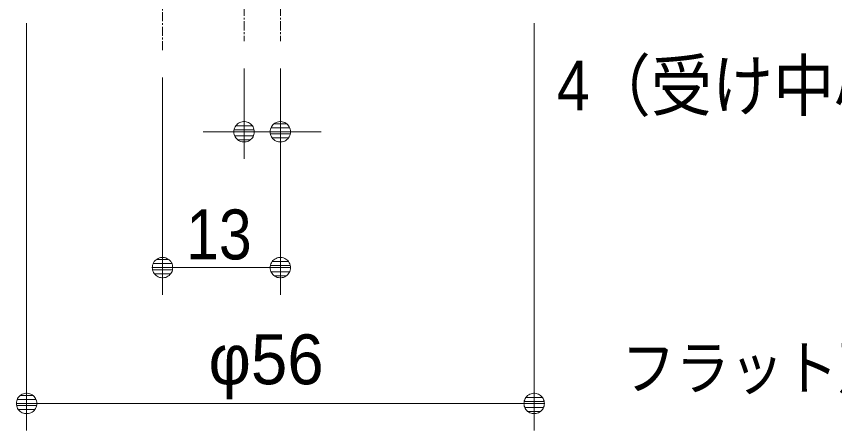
# Model space of a CAD drawing. Units: millimetres, scale not verified. Extents: x -4547 to 4547, y -2284 to 2284.
# Drawn here: x -3687.8 to -3236.4, y -1822.7 to -1593.9 of the extents above; entities that cross this region are included whole.
import ezdxf
from ezdxf.enums import TextEntityAlignment as Align

# ---------------------------------------------------------------- set-up
doc = ezdxf.new("R2010")
doc.units = ezdxf.units.MM
doc.header["$LTSCALE"] = 20
doc.linetypes.add('CHAIN1', pattern=[8, 5, -1, 1, -1])
for name, color, linetype, lineweight in [('0-0_3一般', 7, 'Continuous', 9), ('0-1_2寸法-2', 7, 'Continuous', 9), ('0-2_0', 7, 'Continuous', 9), ('0-3_2寸法-1', 7, 'Continuous', 9), ('0-4_2寸法-3', 7, 'Continuous', 9)]:
    doc.layers.add(name, color=color, linetype=linetype, lineweight=lineweight)
doc.styles.add('ＭＳ ゴシック', font='')
doc.styles.add('ＭＳ Ｐゴシック', font='')
doc.styles.get('ＭＳ ゴシック').set_extended_font_data('MS Gothic')
doc.styles.get('ＭＳ Ｐゴシック').set_extended_font_data('MS PGothic')

# ---------------------------------------------------------------- blocks, each defined once
blk = doc.blocks.new('グループ-102')
at = {"layer": '0-0_3一般', "linetype": 'CHAIN1'}
for p, q in [((-45330.1, -32253.3), (-45330.1, -21573.3)), ((-44430.1, -30653.3), (-44430.1, -32153.3)), ((-44030.1, -30653.3), (-44030.1, -32153.3))]:
    blk.add_line(p, q, dxfattribs=at)
blk = doc.blocks.new('_Dot')
at = {"layer": '0-2_0'}
for p, q in [((-10, 0), (-20, 0)), ((9.78, 2), (-9.78, 2)), ((7.99, 6), (-7.99, 6)), ((9.16, -3.98), (-9.16, -3.98)), ((6, -7.98), (-6, -7.98))]:
    blk.add_line(p, q, dxfattribs=at)
for points in [[(10, 0), (9.92, 1.25), (9.69, 2.49), (9.3, 3.68), (8.76, 4.82), (8.09, 5.88), (7.29, 6.85), (6.37, 7.71), (5.36, 8.44), (4.26, 9.05), (3.09, 9.51), (1.87, 9.82), (0.63, 9.98), (-0.63, 9.98), (-1.87, 9.82), (-3.09, 9.51), (-4.26, 9.05), (-5.36, 8.44), (-6.37, 7.71), (-7.29, 6.85), (-8.09, 5.88), (-8.76, 4.82), (-9.3, 3.68), (-9.69, 2.49), (-9.92, 1.25), (-10, 0), (0, 0)], [(-10, 0), (-9.92, -1.25), (-9.69, -2.49), (-9.3, -3.68), (-8.76, -4.82), (-8.09, -5.88), (-7.29, -6.85), (-6.37, -7.71), (-5.36, -8.44), (-4.26, -9.05), (-3.09, -9.51), (-1.87, -9.82), (-0.63, -9.98), (0.63, -9.98), (1.87, -9.82), (3.09, -9.51), (4.26, -9.05), (5.36, -8.44), (6.37, -7.71), (7.29, -6.85), (8.09, -5.88), (8.76, -4.82), (9.3, -3.68), (9.69, -2.49), (9.92, -1.25), (10, 0), (0, 0)]]:
    blk.add_lwpolyline(points, close=True, dxfattribs=at)

msp = doc.modelspace()

# ---------------------------------------------------------------- linework, layer by layer
at = {"layer": '0-1_2寸法-2'}
for p, q in [((-3562.13, -1622.66), (-3562.13, -1672.66)), ((-3542.13, -1622.66), (-3542.13, -1672.66)), ((-3573.39, -1657.66), (-3584.64, -1657.66)), ((-3562.13, -1657.66), (-3542.13, -1657.66)), ((-3530.88, -1657.66), (-3519.62, -1657.66))]:
    msp.add_line(p, q, dxfattribs=at)
at = {"layer": '0-3_2寸法-1'}
for p, q in [((-3682.13, -1597.66), (-3682.13, -1822.66)), ((-3402.13, -1597.66), (-3402.13, -1822.66)), ((-3607.13, -1627.66), (-3607.13, -1747.66)), ((-3542.13, -1672.66), (-3542.13, -1747.66)), ((-3595.88, -1732.66), (-3553.39, -1732.66)), ((-3670.88, -1807.66), (-3413.39, -1807.66))]:
    msp.add_line(p, q, dxfattribs=at)

# ---------------------------------------------------------------- block references
at = {"layer": '0-0_3一般', "xscale": 0.05, "yscale": 0.05}
msp.add_blockref('グループ-102', (-1340.62, 0), dxfattribs=at)
at = {"layer": '0-1_2寸法-2', "xscale": 0.5627563, "yscale": 0.5627563}
msp.add_blockref('_Dot', (-3562.13, -1657.66), dxfattribs=at)
at = {"layer": '0-1_2寸法-2', "xscale": 0.5627563, "yscale": 0.5627563, "rotation": 180}
msp.add_blockref('_Dot', (-3542.13, -1657.66), dxfattribs=at)
at = {"layer": '0-3_2寸法-1', "xscale": 0.5627563, "yscale": 0.5627563, "rotation": 180}
for p in [(-3607.13, -1732.66), (-3682.13, -1807.66)]:
    msp.add_blockref('_Dot', p, dxfattribs=at)
at = {"layer": '0-3_2寸法-1', "xscale": 0.5627563, "yscale": 0.5627563}
for p in [(-3542.13, -1732.66), (-3402.13, -1807.66)]:
    msp.add_blockref('_Dot', p, dxfattribs=at)

# ---------------------------------------------------------------- texts
at = {"layer": '0-1_2寸法-2', "style": 'ＭＳ Ｐゴシック', "width": 0.9}
msp.add_text('4（受け中心～ネジ位置）', height=27.51, dxfattribs=at).set_placement((-3389.58, -1654.14), align=Align.BOTTOM_LEFT)
at = {"layer": '0-3_2寸法-1', "style": 'ＭＳ Ｐゴシック', "width": 0.9}
msp.add_text('13', height=27.57, dxfattribs=at).set_placement((-3594.08, -1736.38), align=Align.BOTTOM_LEFT)
at = {"layer": '0-3_2寸法-1', "style": 'ＭＳ Ｐゴシック'}
msp.add_text('φ56', height=27.57, dxfattribs=at).set_placement((-3581.75, -1805.33), align=Align.BOTTOM_LEFT)
at = {"layer": '0-4_2寸法-3', "style": 'ＭＳ ゴシック', "width": 0.9}
msp.add_text('フラット戸当たり\u3000', height=24.34, dxfattribs=at).set_placement((-3354.01, -1807.42), align=Align.BOTTOM_LEFT)

doc.saveas('drawing.dxf')
